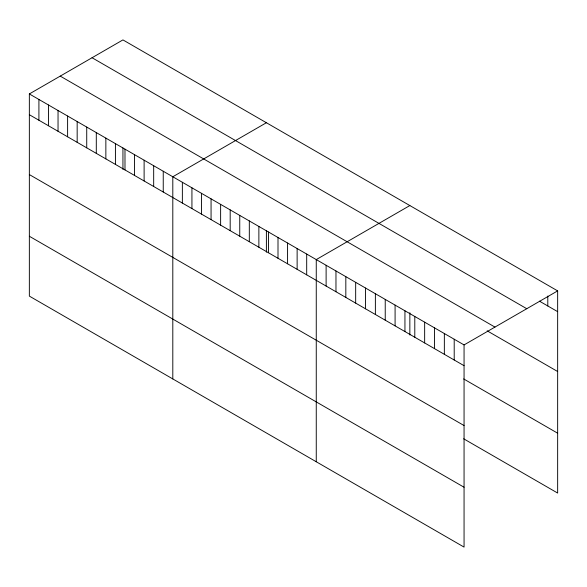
<?xml version="1.0" encoding="UTF-8"?>
<svg xmlns="http://www.w3.org/2000/svg" width="587" height="587" viewBox="0 0 587 587"><rect width="100%" height="100%" fill="white"/><g stroke="black" fill="none" stroke-linecap="round" stroke-linejoin="round"><path stroke-width="0.88" d="M29.35 93.942L464.06 344.921L464.06 547.091L29.35 296.112L29.35 93.942L122.94 39.909L557.65 290.888L557.65 493.058L463.664 438.797M266.395 122.734L172.805 176.768L172.805 378.938M409.851 205.553L316.261 259.586L316.261 461.756M464.06 344.921L557.65 290.888M539.46 301.153L557.65 311.66M92.056 57.739L526.766 308.718M60.234 76.112L494.944 327.091M487.159 330.826L557.65 371.52M29.35 114.714L464.06 365.694M463.664 378.931L557.65 433.199M29.35 174.574L464.06 425.553M29.35 236.253L464.06 487.232M547.796 296.039L547.796 305.966M454.206 339.235L454.206 360M444.352 333.541L444.352 354.313M434.505 327.854L434.505 348.627M424.65 322.168L424.65 342.933M414.796 316.474L414.796 337.246M409.851 312.739L409.851 335.016M404.942 310.787L404.942 331.56M395.088 305.101L395.088 325.873M385.233 299.407L385.233 320.179M375.379 293.72L375.379 314.493M365.525 288.034L365.525 308.806M355.671 282.347L355.671 303.112M345.824 276.653L345.824 297.426M335.969 270.967L335.969 291.739M326.115 265.28L326.115 286.045M306.693 254.068L306.693 274.841M297.132 248.543L297.132 269.316M287.571 243.025L287.571 263.79M278.003 237.5L278.003 258.273M268.442 231.982L268.442 252.748M266.395 230.779L266.395 252.19M258.874 226.457L258.874 247.23M249.314 220.939L249.314 241.705M239.753 215.414L239.753 236.187M230.185 209.897L230.185 230.662M220.624 204.371L220.624 225.144M211.063 198.854L211.063 219.619M201.495 193.328L201.495 214.101M191.934 187.811L191.934 208.576M182.366 182.286L182.366 203.058M163.245 171.243L163.245 192.015M153.677 165.725L153.677 186.49M144.116 160.2L144.116 180.972M134.548 154.682L134.548 175.447M124.987 149.157L124.987 169.929M122.94 147.953L122.94 169.372M115.426 143.639L115.426 164.404M105.858 138.114L105.858 158.886M96.297 132.596L96.297 153.361M86.729 127.071L86.729 147.843M77.168 121.553L77.168 142.318M67.608 116.028L67.608 136.8M58.04 110.51L58.04 131.275M48.479 104.985L48.479 125.757M38.911 99.467L38.911 120.232"/></g></svg>
